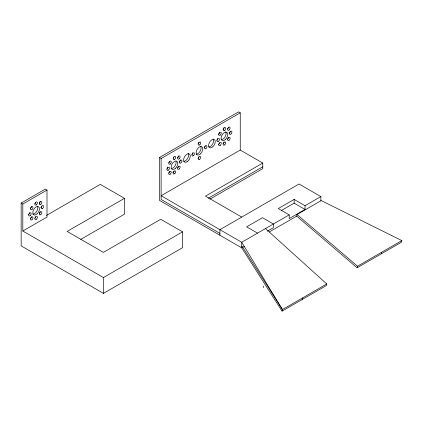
<?xml version="1.0" encoding="UTF-8"?>
<svg xmlns="http://www.w3.org/2000/svg" width="423" height="423" viewBox="0 0 423 423"><rect width="100%" height="100%" fill="white"/><g stroke="black" fill="none" stroke-linecap="round" stroke-linejoin="round"><path stroke-width="0.63" d="M103.424 293.377L103.429 277.557L182.562 231.867L182.562 247.688L103.424 293.377L21.15 245.874L21.15 203.061L45.335 189.097L47.001 190.059L47.001 217.052L22.816 231.016L22.816 204.023L21.15 203.061M46.477 215.429L100.283 184.365L124.478 198.334L124.478 214.154L80.772 239.386M219.923 235.267L219.923 229.678L299.056 183.994L320.861 196.584L320.861 200.925M265.47 228.563L326.746 283.96L326.371 285.551L282.035 311.148L241.729 247.857L241.729 242.273L289.21 214.858L278.308 208.56L294.133 199.423L305.036 205.721L305.036 209.433L289.21 218.569L289.21 214.858M219.923 233.406L161.121 199.455L161.121 195.733L240.253 150.043L262.783 163.051L262.783 168.634L209.993 199.111M281.697 210.321L294.133 203.14L294.133 199.423M240.253 150.043L240.253 112.814L238.583 111.852L159.455 157.536L159.455 200.354L241.729 247.857L242.104 246.26L282.411 309.557L282.035 311.148M263.169 287.714L263.545 286.122M296.682 216.132L297.057 214.535L321.242 200.576L401.85 240.597L401.475 242.194L357.139 267.791L296.682 216.132L269.329 231.92M302.186 299.516L302.561 297.924M357.139 267.791L357.514 266.194L401.85 240.597M381.319 253.826L381.699 252.235M22.816 204.023L47.001 190.059M159.455 157.536L161.121 158.498L240.253 112.814M124.478 198.334L67.151 231.429L103.429 252.372L160.751 219.278L182.562 231.867M262.783 163.051L205.456 196.145L241.729 217.089M208.29 198.228L262.783 166.773M305.036 205.721L320.861 196.584M267.394 231.17L273.385 227.711L273.385 223.994L262.477 217.702L246.651 226.839L257.554 233.131M241.729 247.857L244.542 246.234M326.746 283.96L282.411 309.557L241.729 242.273L161.121 195.733L161.121 158.498M294.133 203.14L305.036 209.433M22.816 231.016L103.429 277.557M297.057 214.535L357.514 266.194M31.307 206.519A1.766 1.02 -60 0 1 30.382 208.449M29.478 212.679A1.766 1.02 -60 0 1 28.553 214.604M40.143 201.422A1.766 1.02 -60 0 1 39.217 203.347M35.685 202.257A1.766 1.02 -60 0 1 34.802 203.786M37.361 206.202A4.711 2.723 -60 0 1 36.833 211.151A4.711 2.723 -60 0 1 32.814 214.086M41.93 205.864A1.766 1.02 -60 0 1 40.724 207.63M40.143 211.622A1.766 1.02 -60 0 1 39.217 213.552M35.685 216.682A1.766 1.02 -60 0 1 34.802 218.215M31.307 216.724A1.766 1.02 -60 0 1 30.382 218.649M198.974 142.308A1.766 1.02 -60 0 1 198.091 143.836M228.425 137.242A1.766 1.02 -60 0 1 227.5 139.172M224.01 141.906A1.766 1.02 -60 0 1 223.08 143.836M224.01 127.482A1.766 1.02 -60 0 1 223.08 129.406M169.57 161.396A1.766 1.02 -60 0 1 168.687 162.924M230.212 131.484A1.766 1.02 -60 0 1 229.007 133.25M228.425 127.043A1.766 1.02 -60 0 1 227.5 128.973M198.974 156.732A1.766 1.02 -60 0 1 198.091 158.265M188.161 153.464A4.711 2.723 -60 0 1 187.632 158.419A4.711 2.723 -60 0 1 183.608 161.348M225.644 131.828A4.711 2.723 -60 0 1 225.115 136.777A4.711 2.723 -60 0 1 221.092 139.706M192.772 152.729A1.766 1.02 -60 0 1 192.729 153.126M192.602 153.544A1.766 1.02 -60 0 1 191.846 154.654M167.783 167.154A1.766 1.02 -60 0 1 166.858 169.084M205.224 145.914A1.766 1.02 -60 0 1 204.018 147.68M178.448 155.897A1.766 1.02 -60 0 1 177.523 157.827M200.655 146.252A4.711 2.723 -60 0 1 200.127 151.201A4.711 2.723 -60 0 1 196.103 154.136M217.718 138.696A1.766 1.02 -60 0 1 216.835 140.23M213.15 139.04A4.711 2.723 -60 0 1 212.621 143.989A4.711 2.723 -60 0 1 208.597 146.924M219.59 132.145A1.766 1.02 -60 0 1 218.342 134.308M173.985 156.732A1.766 1.02 -60 0 1 173.102 158.26M176 161.417A4.711 2.723 -60 0 1 174.81 166.149A4.711 2.723 -60 0 1 171.114 168.566M180.277 159.942A1.766 1.02 -60 0 1 179.029 162.104M178.448 166.096A1.766 1.02 -60 0 1 177.523 168.026M173.985 171.162A1.766 1.02 -60 0 1 172.78 172.928M169.57 171.595A1.766 1.02 -60 0 1 168.687 173.129M219.548 142.741A1.766 1.02 -60 0 1 218.342 144.507M32.048 209.411A1.766 1.02 -60 0 0 32.608 206.673A1.766 1.02 -60 0 0 30.519 208.528A1.766 1.02 -60 0 0 32.048 209.411M37.007 213.975A4.711 2.723 -60 0 0 38.498 206.673A4.711 2.723 -60 0 0 32.925 211.616A4.711 2.723 -60 0 0 37.007 213.975M42.712 208.354A1.766 1.02 -60 0 0 43.273 205.615A1.766 1.02 -60 0 0 41.184 207.471A1.766 1.02 -60 0 0 42.712 208.354M40.883 214.514A1.766 1.02 -60 0 0 41.443 211.775A1.766 1.02 -60 0 0 39.355 213.626A1.766 1.02 -60 0 0 40.883 214.514M36.468 219.172A1.766 1.02 -60 0 0 37.028 216.439A1.766 1.02 -60 0 0 34.935 218.289A1.766 1.02 -60 0 0 36.468 219.172M32.048 219.611A1.766 1.02 -60 0 0 32.608 216.877A1.766 1.02 -60 0 0 30.519 218.728A1.766 1.02 -60 0 0 32.048 219.611M30.218 215.566A1.766 1.02 -60 0 0 30.779 212.832A1.766 1.02 -60 0 0 28.69 214.683A1.766 1.02 -60 0 0 30.218 215.566M36.468 204.748A1.766 1.02 -60 0 0 37.028 202.009A1.766 1.02 -60 0 0 34.935 203.865A1.766 1.02 -60 0 0 36.468 204.748M40.883 204.309A1.766 1.02 -60 0 0 41.443 201.57A1.766 1.02 -60 0 0 39.355 203.426A1.766 1.02 -60 0 0 40.883 204.309M187.801 161.237A4.711 2.723 -60 0 0 189.298 153.935A4.711 2.723 -60 0 0 183.725 158.879A4.711 2.723 -60 0 0 187.801 161.237M168.523 170.046A1.766 1.02 -60 0 0 169.084 167.307A1.766 1.02 -60 0 0 166.99 169.163A1.766 1.02 -60 0 0 168.523 170.046M170.353 163.886A1.766 1.02 -60 0 0 170.913 161.152A1.766 1.02 -60 0 0 168.825 163.003A1.766 1.02 -60 0 0 170.353 163.886M174.768 159.222A1.766 1.02 -60 0 0 175.328 156.489A1.766 1.02 -60 0 0 173.24 158.339A1.766 1.02 -60 0 0 174.768 159.222M179.188 158.789A1.766 1.02 -60 0 0 179.749 156.05A1.766 1.02 -60 0 0 177.655 157.906A1.766 1.02 -60 0 0 179.188 158.789M193.512 155.616A1.766 1.02 -60 0 0 194.072 152.883A1.766 1.02 -60 0 0 191.984 154.733A1.766 1.02 -60 0 0 193.512 155.616M229.166 140.135A1.766 1.02 -60 0 0 229.726 137.396A1.766 1.02 -60 0 0 227.637 139.252A1.766 1.02 -60 0 0 229.166 140.135M199.756 144.798A1.766 1.02 -60 0 0 200.317 142.059A1.766 1.02 -60 0 0 198.228 143.915A1.766 1.02 -60 0 0 199.756 144.798M229.166 129.935A1.766 1.02 -60 0 0 229.726 127.196A1.766 1.02 -60 0 0 227.637 129.047A1.766 1.02 -60 0 0 229.166 129.935M230.995 133.975A1.766 1.02 -60 0 0 231.555 131.241A1.766 1.02 -60 0 0 229.467 133.092A1.766 1.02 -60 0 0 230.995 133.975M220.33 135.032A1.766 1.02 -60 0 0 220.891 132.299A1.766 1.02 -60 0 0 218.802 134.149A1.766 1.02 -60 0 0 220.33 135.032M199.756 159.222A1.766 1.02 -60 0 0 200.317 156.489A1.766 1.02 -60 0 0 198.228 158.339A1.766 1.02 -60 0 0 199.756 159.222M224.75 144.798A1.766 1.02 -60 0 0 225.306 142.059A1.766 1.02 -60 0 0 223.217 143.915A1.766 1.02 -60 0 0 224.75 144.798M224.75 130.369A1.766 1.02 -60 0 0 225.306 127.635A1.766 1.02 -60 0 0 223.217 129.486A1.766 1.02 -60 0 0 224.75 130.369M175.307 168.449A4.711 2.723 -60 0 0 176.803 161.152A4.711 2.723 -60 0 0 171.23 166.096A4.711 2.723 -60 0 0 175.307 168.449M181.018 162.834A1.766 1.02 -60 0 0 181.578 160.095A1.766 1.02 -60 0 0 179.484 161.946A1.766 1.02 -60 0 0 181.018 162.834M179.188 168.989A1.766 1.02 -60 0 0 179.749 166.25A1.766 1.02 -60 0 0 177.655 168.105A1.766 1.02 -60 0 0 179.188 168.989M174.768 173.652A1.766 1.02 -60 0 0 175.328 170.913A1.766 1.02 -60 0 0 173.24 172.769A1.766 1.02 -60 0 0 174.768 173.652M170.353 174.091A1.766 1.02 -60 0 0 170.913 171.352A1.766 1.02 -60 0 0 168.825 173.208A1.766 1.02 -60 0 0 170.353 174.091M200.296 154.025A4.711 2.723 -60 0 0 201.792 146.723A4.711 2.723 -60 0 0 196.219 151.667A4.711 2.723 -60 0 0 200.296 154.025M206.006 148.404A1.766 1.02 -60 0 0 206.567 145.665A1.766 1.02 -60 0 0 204.478 147.521A1.766 1.02 -60 0 0 206.006 148.404M220.33 145.237A1.766 1.02 -60 0 0 220.891 142.498A1.766 1.02 -60 0 0 218.802 144.354A1.766 1.02 -60 0 0 220.33 145.237M212.79 146.807A4.711 2.723 -60 0 0 214.287 139.511A4.711 2.723 -60 0 0 208.713 144.454A4.711 2.723 -60 0 0 212.79 146.807M225.285 139.595A4.711 2.723 -60 0 0 226.781 132.299A4.711 2.723 -60 0 0 221.208 137.237A4.711 2.723 -60 0 0 225.285 139.595M218.501 141.192A1.766 1.02 -60 0 0 219.061 138.453A1.766 1.02 -60 0 0 216.973 140.309A1.766 1.02 -60 0 0 218.501 141.192"/></g></svg>
